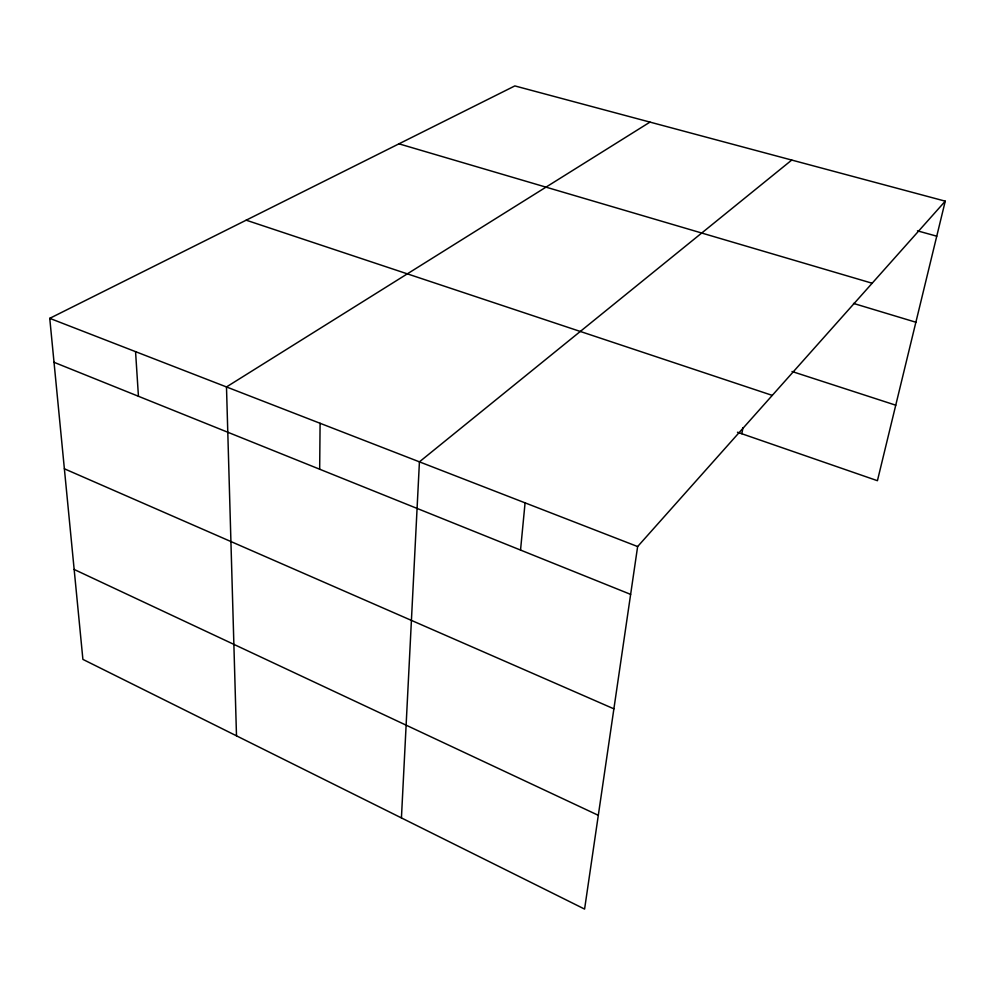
<?xml version="1.0" encoding="UTF-8"?>
<svg xmlns="http://www.w3.org/2000/svg" width="995" height="995" viewBox="0 0 995 995"><rect width="100%" height="100%" fill="white"/><g stroke="black" fill="none" stroke-linecap="round" stroke-linejoin="round"><path stroke-width="1.49" d="M319.669 469.217L320.091 423.285M401.433 817.927L419.43 461.842L791.746 160.058M520.534 550.061L525.074 502.861M945.25 201.164L637.633 546.553L584.587 909.082L82.896 659.386L49.75 318.338L514.85 85.918L945.25 201.164L877.428 480.697L737.469 432.24M741.847 433.758L742.954 427.701M649.996 122.099L226.487 386.943L236.499 735.827M917.465 230.84L936.755 236.188M398.958 143.827L872.155 283.239M853.499 303.425L915.873 322.231M792.008 371.496L895.749 405.189M246.163 220.181L772.269 395.388M49.75 318.338L637.633 546.553M54.028 362.304L630.631 594.376M64.376 468.794L613.89 708.838M74.152 569.451L598.306 815.315M135.556 351.645L138.442 396.284"/></g></svg>
